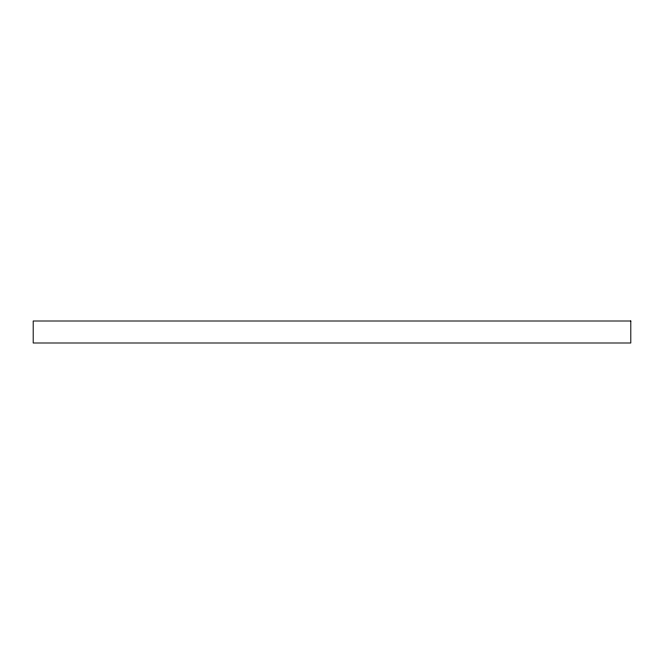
<?xml version="1.0" encoding="UTF-8"?>
<svg xmlns="http://www.w3.org/2000/svg" width="664" height="664" viewBox="0 0 664 664"><rect width="100%" height="100%" fill="white"/><g stroke="black" fill="none" stroke-linecap="round" stroke-linejoin="round"><path stroke-width="1" d="M630.8 321.002L33.2 321.002L33.2 342.998L630.8 342.998L630.8 321.002"/></g></svg>
